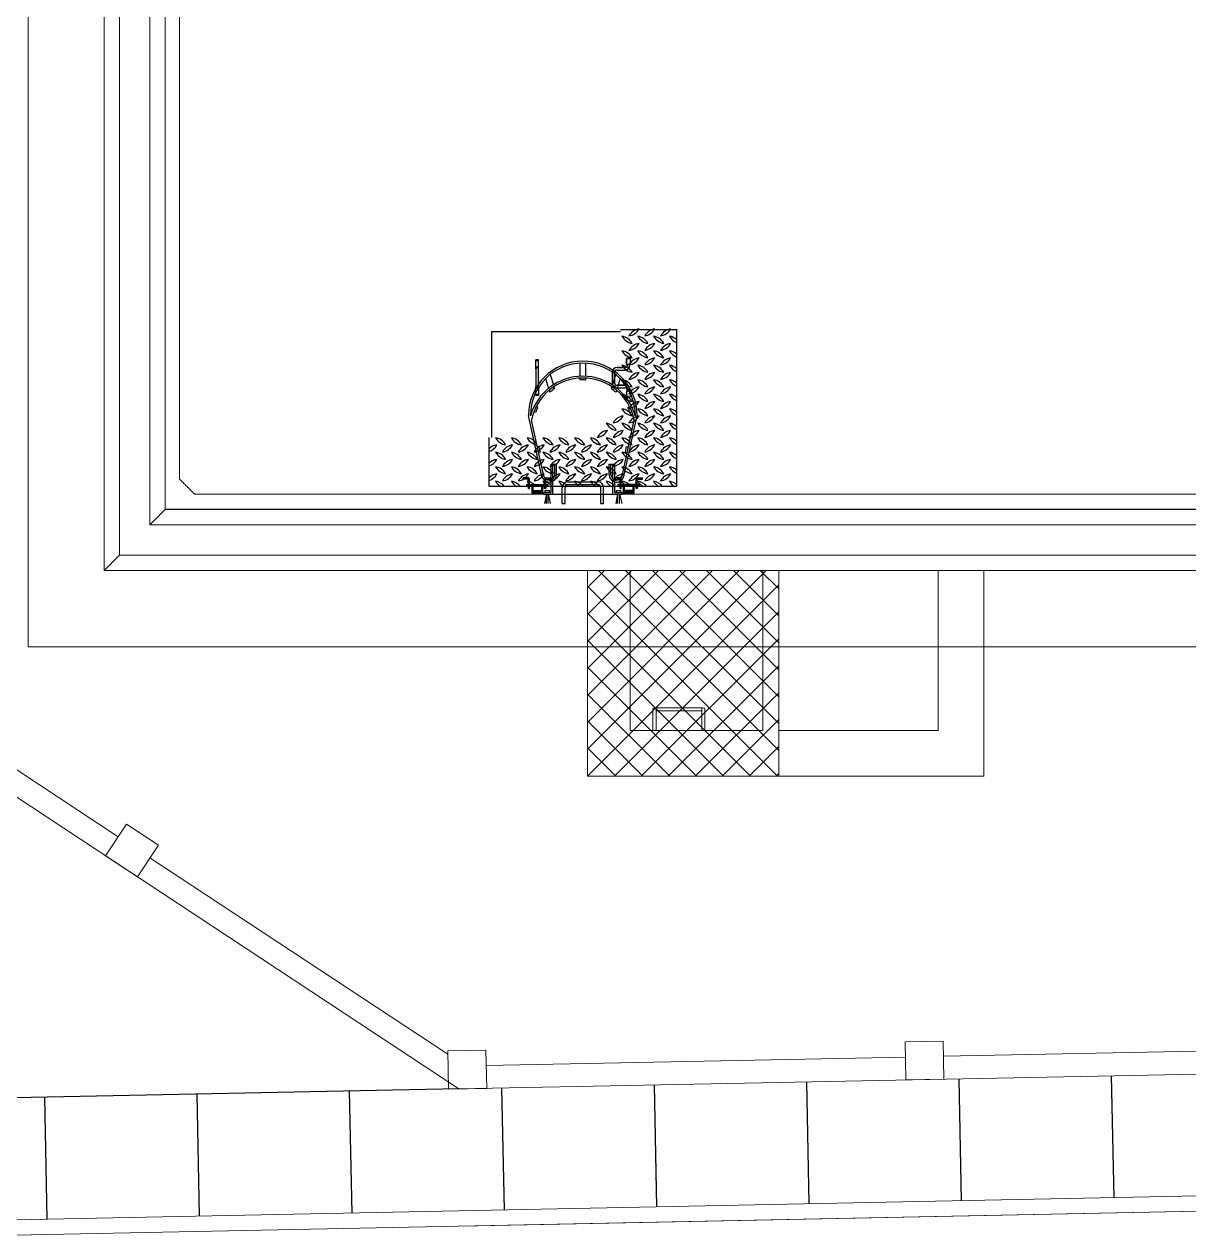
# Model space of a CAD drawing. Header units: inches. Extents: x 25480 to 951550, y -607927 to 1377809.
# Drawn here: x 446771 to 454411, y 340744 to 348680 of the extents above; entities that cross this region are included whole.
import ezdxf

# ---------------------------------------------------------------- set-up
doc = ezdxf.new("R2010")
doc.units = ezdxf.units.IN
doc.header["$MEASUREMENT"] = 0
doc.linetypes.add('HIDDEN', pattern=[0.375, 0.25, -0.125])
doc.layers.add('M-X-BKGD', color=8, linetype='Continuous')

msp = doc.modelspace()

# ---------------------------------------------------------------- hatches: boundary and pattern name
at = {"layer": 'M-X-BKGD'}
h = msp.add_hatch(dxfattribs=at)
h.set_pattern_fill('ANSI37', color=8, scale=1000, style=0)
h.set_pattern_definition([(45, (416617.31, 330757.27), (-88.38835, 88.38835), []), (135, (416617.31, 330757.27), (-88.38835, -88.38835), [])])
h.paths.add_polyline_path([(451720.6, 344595.7), (450465.6, 344595.7), (450465.6, 343745.7), (451720.6, 343745.7)])
h.paths.add_polyline_path([(451720.6, 345095.7), (450465.6, 345095.7), (450465.6, 344595.7), (451720.6, 344595.7)])

# ---------------------------------------------------------------- linework, layer by layer
at = {"layer": 'M-X-BKGD', "color": 8, "linetype": 'HIDDEN', "lineweight": 0, "ltscale": 10}
for p, q in [((446795.6, 344595.7), (446795.8, 374941.2)), ((446795.6, 344595.7), (446795.8, 374941.2)), ((452765.6, 345095.7), (452765.6, 344045.7)), ((452765.6, 345095.7), (452765.6, 344045.7)), ((475439.6, 344595.7), (446795.6, 344595.7)), ((475439.6, 344595.7), (446795.6, 344595.7)), ((451720.6, 344045.7), (452765.6, 344045.7)), ((451720.6, 344045.7), (452765.6, 344045.7))]:
    msp.add_line(p, q, dxfattribs=at)
at = {"layer": 'M-X-BKGD', "color": 8, "linetype": 'Continuous', "lineweight": 0, "ltscale": 10}
for p, q in [((447295.6, 345095.7), (447295.8, 374495.8)), ((447295.6, 345095.7), (447295.8, 374495.8)), ((447695.6, 345495.7), (447695.8, 374139.4)), ((447695.6, 345495.7), (447695.8, 374139.4)), ((474539.6, 345495.7), (447695.6, 345495.7)), ((474939.6, 345095.7), (447295.6, 345095.7)), ((474939.6, 345095.7), (447295.6, 345095.7)), ((450465.6, 345095.7), (450465.6, 343745.7)), ((450465.6, 345095.7), (450465.6, 343745.7)), ((453065.6, 345095.7), (453065.6, 343745.7)), ((445445.6, 344629.7), (447387, 343348.9)), ((445445.6, 344629.7), (447387, 343348.9)), ((445385.1, 344489.9), (449622, 341694.8)), ((445385.1, 344489.9), (449622, 341694.8)), ((450465.6, 343745.7), (453065.6, 343745.7)), ((447595.7, 343211.2), (449550.5, 341921.6)), ((447595.7, 343211.2), (449550.5, 341921.6)), ((449622, 341694.8), (476799.6, 342241.6)), ((449622, 341694.8), (476799.6, 342241.6)), ((452801.5, 341908.8), (455550.9, 341964.1)), ((449802.1, 341848.4), (452551.5, 341903.7)), ((444001.5, 340781.5), (461243.8, 341128.4)), ((444003.5, 340681.5), (461245.9, 341028.5)), ((449640.1, 340794.9), (461245.9, 341028.5))]:
    msp.add_line(p, q, dxfattribs=at)
at = {"layer": 'M-X-BKGD', "color": 8}
for p, q in [((450682.9, 346660.7), (449835.6, 346660.7)), ((449835.6, 346660.7), (449835.6, 345968.8)), ((450682.9, 346675.7), (451050.6, 346675.7)), ((450682.9, 346675.7), (451050.6, 346675.7)), ((451050.6, 346675.7), (451050.6, 345645.7)), ((451050.6, 346675.7), (451050.6, 345645.7)), ((450145.6, 346471.7), (450125.6, 346471.7)), ((450125.6, 346471.7), (450125.6, 346431.7)), ((450127.6, 346471.7), (450127.6, 346476.7)), ((450127.6, 346476.7), (450143.6, 346476.7)), ((450143.6, 346476.7), (450127.6, 346476.7)), ((450127.6, 346476.7), (450127.6, 346471.7)), ((450143.6, 346471.7), (450143.6, 346476.7)), ((450143.6, 346471.7), (450143.6, 346476.7)), ((450145.6, 346431.7), (450145.6, 346471.7)), ((450722.6, 346486.7), (450748.6, 346486.7)), ((450722.6, 346446.7), (450722.6, 346486.7)), ((450722.6, 346486.7), (450722.6, 346446.7)), ((450748.6, 346486.7), (450722.6, 346486.7)), ((450727.6, 346491.7), (450743.6, 346491.7)), ((450727.6, 346486.7), (450727.6, 346491.7)), ((450727.6, 346486.7), (450727.6, 346491.7)), ((450727.6, 346491.7), (450743.6, 346491.7)), ((450743.6, 346486.7), (450727.6, 346486.7)), ((450743.6, 346486.7), (450743.6, 346491.7)), ((450743.6, 346491.7), (450743.6, 346486.7)), ((450748.6, 346446.7), (450748.6, 346486.7)), ((450748.6, 346446.7), (450748.6, 346486.7)), ((450125.6, 346431.7), (450145.6, 346431.7)), ((450127.6, 346418.7), (450127.6, 346431.7)), ((450127.6, 346431.7), (450127.6, 346418.7)), ((450127.6, 346418.7), (450127.6, 346302.7)), ((450143.6, 346418.7), (450143.6, 346431.7)), ((450143.6, 346418.7), (450143.6, 346431.7)), ((450143.6, 346302.7), (450143.6, 346418.7)), ((450221.8, 346382), (450242.2, 346313.3)), ((450417.2, 346369.9), (450417.2, 346455.9)), ((450454.1, 346369.9), (450454.1, 346455.9)), ((450627.6, 346394.7), (450627.6, 346326.7)), ((450627.6, 346394.7), (450627.6, 346326.7)), ((450649.4, 346382), (450629, 346313.3)), ((450643.6, 346394.7), (450643.6, 346326.7)), ((450643.6, 346326.7), (450643.6, 346394.7)), ((450659.6, 346426.7), (450711.6, 346426.7)), ((450711.6, 346426.7), (450659.6, 346426.7)), ((450659.6, 346410.7), (450711.6, 346410.7)), ((450659.6, 346410.7), (450711.6, 346410.7)), ((450722.6, 346446.7), (450748.6, 346446.7)), ((450722.6, 346446.7), (450748.6, 346446.7)), ((450727.6, 346442.7), (450727.6, 346446.7)), ((450743.4, 346446.7), (450727.6, 346446.7)), ((450727.6, 346446.7), (450727.6, 346442.7)), ((450743.6, 346442.7), (450743.6, 346446.7)), ((450127.6, 346289.7), (450127.6, 346302.7)), ((450143.6, 346302.7), (450143.6, 346289.7)), ((450191.4, 346354.8), (450210.5, 346290.3)), ((450417.2, 346345.2), (450417.2, 346357.6)), ((450454.1, 346345.2), (450454.1, 346357.6)), ((450659.6, 346310.7), (450711.6, 346310.7)), ((450711.6, 346310.7), (450659.6, 346310.7)), ((450679.8, 346354.8), (450660.7, 346290.3)), ((450125.6, 346289.7), (450145.6, 346289.7)), ((450125.6, 346249.7), (450125.6, 346289.7)), ((450145.6, 346249.7), (450125.6, 346249.7)), ((450127.6, 346244.7), (450127.6, 346249.7)), ((450143.6, 346244.7), (450127.6, 346244.7)), ((450143.6, 346249.7), (450143.6, 346244.7)), ((450145.6, 346289.7), (450145.6, 346249.7)), ((450214.3, 346277.5), (450218.1, 346264.6)), ((450245.8, 346301), (450249.5, 346288.7)), ((450625.4, 346301), (450621.7, 346288.7)), ((450656.9, 346277.5), (450653.1, 346264.6)), ((450659.6, 346294.7), (450711.6, 346294.7)), ((450659.6, 346294.7), (450711.6, 346294.7)), ((450722.6, 346274.7), (450748.6, 346274.7)), ((450722.6, 346274.7), (450722.6, 346234.7)), ((450722.6, 346274.7), (450722.6, 346234.7)), ((450748.6, 346274.7), (450722.6, 346274.7)), ((450722.6, 346234.7), (450748.6, 346234.7)), ((450722.6, 346234.7), (450748.6, 346234.7)), ((450727.6, 346278.7), (450727.6, 346274.7)), ((450727.6, 346278.7), (450727.6, 346274.7)), ((450727.6, 346274.7), (450743.4, 346274.7)), ((450727.6, 346234.7), (450727.6, 346229.7)), ((450727.6, 346229.7), (450727.6, 346234.7)), ((450727.6, 346234.7), (450743.6, 346234.7)), ((450727.6, 346229.7), (450743.6, 346229.7)), ((450743.6, 346229.7), (450727.6, 346229.7)), ((450743.6, 346278.7), (450743.6, 346274.7)), ((450743.6, 346234.7), (450743.6, 346229.7)), ((450743.6, 346234.7), (450743.6, 346229.7)), ((450748.6, 346274.7), (450748.6, 346234.7)), ((450748.6, 346234.7), (450748.6, 346274.7)), ((450140.4, 346165.6), (450128.7, 346170.9)), ((450730.8, 346165.6), (450742.5, 346170.9)), ((450166.6, 345712.6), (450079, 346112.1)), ((450092.1, 346109.6), (450091.3, 346113.4)), ((450178.6, 345715.2), (450098.2, 346082.1)), ((450125.4, 346132), (450113.7, 346137.2)), ((450692.6, 345715.3), (450773, 346082.1)), ((450704.6, 345712.7), (450792.2, 346112.1)), ((450745.9, 346132), (450757.6, 346137.2)), ((450779.1, 346109.6), (450779.9, 346113.4)), ((449820.6, 345645.7), (449820.6, 345968.8)), ((450148.8, 345908.8), (450136.8, 345906.2)), ((450156.7, 345872.8), (450148.8, 345908.8)), ((450714.5, 345872.8), (450722.4, 345908.8)), ((450722.4, 345908.8), (450734.5, 345906.2)), ((450156.7, 345872.8), (450144.7, 345870.1)), ((450714.5, 345872.8), (450726.6, 345870.1)), ((450226.6, 345792.4), (450263.5, 345792.4)), ((450226.6, 345690), (450226.6, 345792.4)), ((450238.9, 345697.3), (450238.9, 345792.4)), ((450251.2, 345724.8), (450251.2, 345792.4)), ((450263.5, 345724.8), (450263.5, 345792.4)), ((450607.8, 345792.4), (450644.6, 345792.4)), ((450607.8, 345724.8), (450607.8, 345792.4)), ((450620.1, 345724.8), (450620.1, 345792.4)), ((450632.3, 345697.3), (450632.3, 345792.4)), ((450644.6, 345690), (450644.6, 345792.4)), ((450076.1, 345702.7), (450044.6, 345702.7)), ((450044.6, 345695.7), (450044.6, 345702.7)), ((450076.1, 345695.7), (450044.6, 345695.7)), ((450079.6, 345634.6), (450079.6, 345692.2)), ((450086.6, 345634.6), (450086.6, 345692.2)), ((450184.6, 345634.6), (450184.6, 345692.2)), ((450191.6, 345634.6), (450191.6, 345692.2)), ((450195.1, 345702.7), (450226.6, 345702.7)), ((450195.1, 345695.7), (450226.6, 345695.7)), ((450226.6, 345695.7), (450226.6, 345702.7)), ((450226.6, 345608), (450226.6, 345677.2)), ((450238.9, 345739.5), (450251.2, 345739.5)), ((450238.9, 345595.7), (450238.9, 345682.2)), ((450337.2, 345677.2), (450534, 345677.2)), ((450620.1, 345739.5), (450632.3, 345739.5)), ((450632.3, 345595.7), (450632.3, 345682.2)), ((450676.1, 345702.7), (450644.6, 345702.7)), ((450644.6, 345695.7), (450644.6, 345702.7)), ((450676.1, 345695.7), (450644.6, 345695.7)), ((450644.6, 345608), (450644.6, 345677.2)), ((450679.6, 345634.6), (450679.6, 345692.2)), ((450686.6, 345634.6), (450686.6, 345692.2)), ((450784.6, 345634.6), (450784.6, 345692.2)), ((450791.6, 345634.6), (450791.6, 345692.2)), ((450795.1, 345702.7), (450826.6, 345702.7)), ((450795.1, 345695.7), (450826.6, 345695.7)), ((450826.6, 345695.7), (450826.6, 345702.7)), ((451050.6, 345645.7), (449820.6, 345645.7)), ((451050.6, 345645.7), (449820.6, 345645.7)), ((450065.6, 345660.7), (450205.6, 345660.7)), ((450065.6, 345660.7), (450065.6, 345653.7)), ((450065.6, 345653.7), (450205.6, 345653.7)), ((450076.1, 345645.7), (450076.1, 345645.7)), ((450079.9, 345651), (450078, 345651)), ((450078, 345644), (450088.2, 345644)), ((450088.2, 345644), (450078, 345644)), ((450079.9, 345644), (450078, 345644)), ((450079.9, 345644), (450078, 345644)), ((450079.9, 345644), (450078, 345644)), ((450079.6, 345634.6), (450079.6, 345645.7)), ((450079.6, 345645.7), (450079.6, 345634.6)), ((450079.6, 345634.6), (450079.6, 345645.7)), ((450079.6, 345634.6), (450081.5, 345632.7)), ((450086.3, 345651), (450079.9, 345651)), ((450079.9, 345649.3), (450079.9, 345645.7)), ((450079.9, 345645.7), (450079.9, 345645.7)), ((450079.9, 345645.7), (450079.9, 345645.7)), ((450081.5, 345632.7), (450084.7, 345632.7)), ((450086.3, 345644), (450083.1, 345644)), ((450086.3, 345644), (450083.1, 345644)), ((450086.3, 345644), (450083.1, 345644)), ((450084.7, 345632.7), (450086.6, 345634.6)), ((450088.2, 345651), (450086.3, 345651)), ((450086.3, 345649.3), (450086.3, 345645.7)), ((450086.3, 345645.7), (450086.3, 345645.7)), ((450086.3, 345645.7), (450086.3, 345645.7)), ((450088.2, 345644), (450086.3, 345644)), ((450088.2, 345644), (450086.3, 345644)), ((450088.2, 345644), (450086.3, 345644)), ((450086.6, 345634.6), (450086.6, 345645.7)), ((450086.6, 345634.6), (450086.6, 345645.7)), ((450086.6, 345634.6), (450086.6, 345645.7)), ((450090.1, 345645.7), (450090.1, 345645.7)), ((450100.6, 345653.7), (450100.6, 345604)), ((450100.6, 345619.4), (450170.6, 345619.4)), ((450100.6, 345615.9), (450170.6, 345615.9)), ((450100.6, 345607.5), (450170.6, 345607.5)), ((450100.6, 345604), (450170.6, 345604)), ((450107.6, 345653.7), (450107.6, 345604)), ((450163.6, 345653.7), (450163.6, 345604)), ((450170.6, 345653.7), (450170.6, 345604)), ((450177.4, 345595.7), (450177.4, 345608)), ((450177.4, 345608), (450226.6, 345608)), ((450177.4, 345595.7), (450693.8, 345595.7)), ((450181.1, 345645.7), (450181.1, 345645.7)), ((450183, 345651), (450184.9, 345651)), ((450193.2, 345644), (450183, 345644)), ((450183, 345644), (450193.2, 345644)), ((450183, 345644), (450184.9, 345644)), ((450183, 345644), (450184.9, 345644)), ((450183, 345644), (450184.9, 345644)), ((450184.6, 345634.6), (450184.6, 345645.7)), ((450184.6, 345634.6), (450184.6, 345645.7)), ((450184.6, 345634.6), (450184.6, 345645.7)), ((450186.5, 345632.7), (450184.6, 345634.6)), ((450184.9, 345651), (450191.3, 345651)), ((450184.9, 345649.3), (450184.9, 345645.7)), ((450184.9, 345645.7), (450184.9, 345645.7)), ((450184.9, 345645.7), (450184.9, 345645.7)), ((450184.9, 345644), (450188.1, 345644)), ((450184.9, 345644), (450188.1, 345644)), ((450184.9, 345644), (450188.1, 345644)), ((450196.1, 345595.7), (450184.9, 345534.7)), ((450189.7, 345632.7), (450186.5, 345632.7)), ((450188.9, 345608), (450188.9, 345620.3)), ((450188.9, 345620.3), (450216.1, 345620.3)), ((450191.6, 345634.6), (450189.7, 345632.7)), ((450191.3, 345651), (450193.2, 345651)), ((450191.3, 345649.3), (450191.3, 345645.7)), ((450191.3, 345645.7), (450191.3, 345645.7)), ((450191.3, 345645.7), (450191.3, 345645.7)), ((450191.3, 345644), (450193.2, 345644)), ((450191.3, 345644), (450193.2, 345644)), ((450191.3, 345644), (450193.2, 345644)), ((450191.6, 345634.6), (450191.6, 345645.7)), ((450191.6, 345645.7), (450191.6, 345634.6)), ((450191.6, 345634.6), (450191.6, 345645.7)), ((450195.1, 345645.7), (450195.1, 345645.7)), ((450196.1, 345534.7), (450196.1, 345595.7)), ((450205.6, 345660.7), (450205.6, 345653.7)), ((450205.6, 345660.7), (450205.6, 345653.7)), ((450209, 345534.7), (450209, 345595.7)), ((450209, 345595.7), (450221.1, 345534.7)), ((450216.1, 345608), (450216.1, 345620.3)), ((450300.3, 345595.3), (450300.3, 345640.3)), ((450300.3, 345534.2), (450300.3, 345592.5)), ((450318.8, 345595.4), (450318.8, 345640.3)), ((450318.8, 345534.2), (450318.8, 345593.2)), ((450337.2, 345658.7), (450534, 345658.7)), ((450552.4, 345595.4), (450552.4, 345640.3)), ((450552.4, 345534.2), (450552.4, 345591.7)), ((450570.9, 345595.3), (450570.9, 345640.3)), ((450570.9, 345534.2), (450570.9, 345589.2)), ((450644.6, 345608), (450693.8, 345608)), ((450663.5, 345595.7), (450650.8, 345534.7)), ((450656.4, 345608), (450656.4, 345620.3)), ((450656.4, 345620.3), (450683.6, 345620.3)), ((450663.5, 345534.7), (450663.5, 345595.7)), ((450805.6, 345660.7), (450665.6, 345660.7)), ((450665.6, 345660.7), (450665.6, 345653.7)), ((450665.6, 345660.7), (450665.6, 345653.7)), ((450805.6, 345653.7), (450665.6, 345653.7)), ((450676.1, 345645.7), (450676.1, 345645.7)), ((450676.5, 345534.7), (450676.5, 345595.7)), ((450676.5, 345595.7), (450691.3, 345534.7)), ((450679.9, 345651), (450678, 345651)), ((450678, 345644), (450688.2, 345644)), ((450688.2, 345644), (450678, 345644)), ((450679.9, 345644), (450678, 345644)), ((450679.9, 345644), (450678, 345644)), ((450679.9, 345644), (450678, 345644)), ((450679.6, 345634.6), (450679.6, 345645.7)), ((450679.6, 345645.7), (450679.6, 345634.6)), ((450679.6, 345634.6), (450679.6, 345645.7)), ((450679.6, 345634.6), (450681.5, 345632.7)), ((450686.3, 345651), (450679.9, 345651)), ((450679.9, 345649.3), (450679.9, 345645.7)), ((450679.9, 345645.7), (450679.9, 345645.7)), ((450679.9, 345645.7), (450679.9, 345645.7)), ((450681.5, 345632.7), (450684.7, 345632.7)), ((450686.3, 345644), (450683.1, 345644)), ((450686.3, 345644), (450683.1, 345644)), ((450686.3, 345644), (450683.1, 345644)), ((450683.6, 345608), (450683.6, 345620.3)), ((450684.7, 345632.7), (450686.6, 345634.6)), ((450688.2, 345651), (450686.3, 345651)), ((450686.3, 345649.3), (450686.3, 345645.7)), ((450686.3, 345645.7), (450686.3, 345645.7)), ((450686.3, 345645.7), (450686.3, 345645.7)), ((450688.2, 345644), (450686.3, 345644)), ((450688.2, 345644), (450686.3, 345644)), ((450688.2, 345644), (450686.3, 345644)), ((450686.6, 345634.6), (450686.6, 345645.7)), ((450686.6, 345634.6), (450686.6, 345645.7)), ((450686.6, 345634.6), (450686.6, 345645.7)), ((450690.1, 345645.7), (450690.1, 345645.7)), ((450693.8, 345595.7), (450693.8, 345608)), ((450700.6, 345653.7), (450700.6, 345604)), ((450770.6, 345619.4), (450700.6, 345619.4)), ((450770.6, 345615.9), (450700.6, 345615.9)), ((450770.6, 345607.5), (450700.6, 345607.5)), ((450770.6, 345604), (450700.6, 345604)), ((450707.6, 345653.7), (450707.6, 345604)), ((450763.6, 345653.7), (450763.6, 345604)), ((450770.6, 345653.7), (450770.6, 345604)), ((450781.1, 345645.7), (450781.1, 345645.7)), ((450783, 345651), (450784.9, 345651)), ((450793.2, 345644), (450783, 345644)), ((450783, 345644), (450793.2, 345644)), ((450783, 345644), (450784.9, 345644)), ((450783, 345644), (450784.9, 345644)), ((450783, 345644), (450784.9, 345644)), ((450784.6, 345634.6), (450784.6, 345645.7)), ((450784.6, 345634.6), (450784.6, 345645.7)), ((450784.6, 345634.6), (450784.6, 345645.7)), ((450786.5, 345632.7), (450784.6, 345634.6)), ((450784.9, 345651), (450791.3, 345651)), ((450784.9, 345649.3), (450784.9, 345645.7)), ((450784.9, 345645.7), (450784.9, 345645.7)), ((450784.9, 345645.7), (450784.9, 345645.7)), ((450784.9, 345644), (450788.1, 345644)), ((450784.9, 345644), (450788.1, 345644)), ((450784.9, 345644), (450788.1, 345644)), ((450789.7, 345632.7), (450786.5, 345632.7)), ((450791.6, 345634.6), (450789.7, 345632.7)), ((450791.3, 345651), (450793.2, 345651)), ((450791.3, 345649.3), (450791.3, 345645.7)), ((450791.3, 345645.7), (450791.3, 345645.7)), ((450791.3, 345645.7), (450791.3, 345645.7)), ((450791.3, 345644), (450793.2, 345644)), ((450791.3, 345644), (450793.2, 345644)), ((450791.3, 345644), (450793.2, 345644)), ((450791.6, 345634.6), (450791.6, 345645.7)), ((450791.6, 345645.7), (450791.6, 345634.6)), ((450791.6, 345634.6), (450791.6, 345645.7)), ((450795.1, 345645.7), (450795.1, 345645.7)), ((450805.6, 345660.7), (450805.6, 345653.7)), ((450300.3, 345534.2), (450318.8, 345534.2)), ((450552.4, 345534.2), (450570.9, 345534.2)), ((447695.6, 345495.7), (447595.6, 345395.7)), ((447395.6, 345195.7), (447295.6, 345095.7))]:
    msp.add_line(p, q, dxfattribs=at)
at = {"layer": 'M-X-BKGD', "color": 8, "linetype": 'Continuous', "ltscale": 300}
msp.add_line((474539.6, 345495.7), (447695.6, 345495.7), dxfattribs=at)
at = {"layer": 'M-X-BKGD', "color": 8, "lineweight": 0}
for p, q in [((450745.6, 345095.7), (450745.6, 344045.7)), ((450745.6, 345095.7), (450745.6, 344045.7)), ((451615.6, 345095.7), (451615.6, 344045.7)), ((451615.6, 345095.7), (451615.6, 344045.7)), ((451720.6, 343745.7), (451720.6, 345095.7)), ((451720.6, 343745.7), (451720.6, 345095.7)), ((453065.6, 345095.7), (453065.6, 343745.7)), ((450895.6, 344045.7), (450895.6, 344185.7)), ((450895.6, 344045.7), (450895.6, 344185.7)), ((451225.6, 344195.7), (450905.6, 344195.7)), ((451225.6, 344195.7), (450905.6, 344195.7)), ((450915.6, 344045.7), (450915.6, 344185.7)), ((450915.6, 344045.7), (450915.6, 344185.7)), ((451215.6, 344175.7), (450915.6, 344175.7)), ((451215.6, 344175.7), (450915.6, 344175.7)), ((451215.6, 344045.7), (451215.6, 344185.7)), ((451215.6, 344045.7), (451215.6, 344185.7)), ((451235.6, 344045.7), (451235.6, 344185.7)), ((451235.6, 344045.7), (451235.6, 344185.7)), ((450745.6, 344045.7), (451615.6, 344045.7)), ((450745.6, 344045.7), (451615.6, 344045.7)), ((450465.6, 343745.7), (453065.6, 343745.7))]:
    msp.add_line(p, q, dxfattribs=at)
at = {"layer": 'M-X-BKGD', "color": 8, "ltscale": 10}
for p, q in [((453920.1, 340981.1), (453904.1, 341780.9)), ((449921, 340900.6), (449904.9, 341700.4)), ((450920.8, 340920.7), (450904.7, 341720.6)), ((451920.6, 340940.8), (451904.5, 341740.7)), ((452920.4, 340961), (452904.3, 341760.8)), ((449622, 341694.8), (444015.2, 341581.9)), ((446921.6, 340840.3), (446905.5, 341640.1)), ((447921.4, 340860.4), (447905.3, 341660.2)), ((448921.2, 340880.5), (448905.1, 341680.3))]:
    msp.add_line(p, q, dxfattribs=at)
at = {"layer": 'M-X-BKGD', "color": 8, "linetype": 'Continuous', "lineweight": 0, "ltscale": 10}
for points in [[(447395.8, 374406.7), (447395.6, 345195.7), (474839.6, 345195.7), (474839.6, 355195.7), (485895.7, 355195.7), (485895.7, 378867.6)], [(447395.8, 374406.7), (447395.6, 345195.7), (474839.6, 345195.7), (474839.6, 355195.7), (485895.7, 355195.7), (485895.7, 378867.6)], [(485695.7, 378643), (485695.7, 355395.7), (474639.6, 355395.7), (474639.6, 345395.7), (447595.6, 345395.7), (447595.8, 374228.5)], [(485695.7, 378643), (485695.7, 355395.7), (474639.6, 355395.7), (474639.6, 345395.7), (447595.6, 345395.7), (447595.8, 374228.5)], [(450465.6, 345095.7), (451720.6, 345095.7), (451720.6, 343745.7), (450465.6, 343745.7)], [(447304.4, 343223.7), (447513.1, 343086), (447650.8, 343294.7), (447442.1, 343432.4)], [(449555.1, 341693.4), (449805.1, 341698.4), (449800.1, 341948.4), (449550.1, 341943.4)], [(452554.5, 341753.8), (452804.5, 341758.8), (452799.4, 342008.7), (452549.5, 342003.7)]]:
    msp.add_lwpolyline(points, close=True, dxfattribs=at)
at = {"layer": 'M-X-BKGD', "color": 8, "linetype": 'HIDDEN', "lineweight": 0, "ltscale": 10}
msp.add_lwpolyline([(480065.1, 370999.7), (485389.6, 370999.7), (485489.6, 371099.7), (485489.6, 378318.4), (485390.3, 378406.9), (447888.9, 374061.8), (447789.6, 373950.3), (447789.6, 345695.7), (447889.6, 345595.7), (463404.6, 345595.7), (463504.6, 345695.7), (463504.6, 365720.7)], dxfattribs=at)
at = {"layer": 'M-X-BKGD', "color": 8}
for centre, radius, start, end in [((450771.3, 346674.6), 89.6, 207.99572, 261.87524), ((450679.5, 346543.8), 89.6, 27.99572, 81.87524), ((450724.9, 346722.8), 89.6, 278.12476, 332.00428), ((450816.7, 346592), 89.6, 98.12476, 152.00428), ((450874.9, 346674.6), 89.6, 207.99572, 261.87524), ((450783.2, 346543.8), 89.6, 27.99572, 81.87524), ((450828.6, 346722.8), 89.6, 278.12476, 332.00428), ((450920.4, 346592), 89.6, 98.12476, 152.00428), ((450978.6, 346674.6), 89.6, 207.99572, 261.87524), ((450886.8, 346543.8), 89.6, 27.99572, 81.87524), ((450932.3, 346722.8), 89.6, 278.12476, 332.00428), ((451024.1, 346592), 89.6, 98.12476, 152.00428), ((450990.5, 346543.8), 89.6, 47.89635, 81.87524), ((451082.3, 346674.6), 89.6, 207.99572, 249.27776), ((451127.7, 346592), 89.6, 149.39217, 152.00428), ((451035.9, 346722.8), 89.6, 278.12476, 279.4182), ((450724.9, 346627.6), 89.6, 278.12476, 332.00428), ((450816.7, 346496.9), 89.6, 98.12476, 152.00428), ((450724.9, 346627.6), 89.6, 278.12476, 332.00428), ((450816.7, 346496.9), 89.6, 98.12476, 152.00428), ((450828.6, 346627.6), 89.6, 278.12476, 332.00428), ((450920.4, 346496.9), 89.6, 98.12476, 152.00428), ((450828.6, 346627.6), 89.6, 278.12476, 332.00428), ((450920.4, 346496.9), 89.6, 98.12476, 152.00428), ((450932.3, 346627.6), 89.6, 278.12476, 332.00428), ((451024.1, 346496.9), 89.6, 98.12476, 152.00428), ((450932.3, 346627.6), 89.6, 278.12476, 332.00428), ((451024.1, 346496.9), 89.6, 98.12476, 152.00428), ((451127.7, 346496.9), 89.6, 149.39217, 152.00428), ((450435.6, 346112.1), 356.6, 0, 180), ((450771.3, 346579.5), 89.6, 207.99572, 261.87524), ((450679.5, 346448.7), 89.6, 27.99572, 81.87524), ((450724.9, 346532.5), 89.6, 278.12476, 332.00428), ((450816.7, 346401.7), 89.6, 98.12476, 152.00428), ((450724.9, 346532.5), 89.6, 278.12476, 332.00428), ((450816.7, 346401.7), 89.6, 98.12476, 152.00428), ((450874.9, 346579.5), 89.6, 207.99572, 261.87524), ((450783.2, 346448.7), 89.6, 27.99572, 81.87524), ((450828.6, 346532.5), 89.6, 278.12476, 332.00428), ((450920.4, 346401.7), 89.6, 98.12476, 152.00428), ((450828.6, 346532.5), 89.6, 278.12476, 332.00428), ((450920.4, 346401.7), 89.6, 98.12476, 152.00428), ((450978.6, 346579.5), 89.6, 207.99572, 261.87524), ((450886.8, 346448.7), 89.6, 27.99572, 81.87524), ((450932.3, 346532.5), 89.6, 278.12476, 332.00428), ((451024.1, 346401.7), 89.6, 98.12476, 152.00428), ((450932.3, 346532.5), 89.6, 278.12476, 332.00428), ((451024.1, 346401.7), 89.6, 98.12476, 152.00428), ((450990.5, 346448.7), 89.6, 47.89635, 81.87524), ((451082.3, 346579.5), 89.6, 207.99572, 249.27776), ((451035.9, 346627.6), 89.6, 278.12476, 279.4182), ((450435.6, 346112.1), 344.3, 0.21979, 179.7802), ((450135.6, 346418.7), 8, 0, 180), ((450135.6, 346418.7), 8, 0, 180), ((450659.6, 346394.7), 32, 90, 180), ((450659.6, 346394.7), 32, 90, 180), ((450659.6, 346394.7), 16, 90, 180), ((450659.6, 346394.7), 16, 90, 180), ((450771.3, 346484.4), 89.6, 207.99572, 261.87524), ((450679.5, 346353.6), 89.6, 27.99572, 81.87524), ((450711.6, 346442.7), 32, 270, 7.18076), ((450711.6, 346442.7), 16, 270, 0), ((450711.6, 346442.7), 32, 270, 0), ((450711.6, 346442.7), 16, 270, 0), ((450724.9, 346437.4), 89.6, 278.12476, 332.00428), ((450816.7, 346306.6), 89.6, 98.12476, 152.00428), ((450724.9, 346437.4), 89.6, 278.12476, 332.00428), ((450816.7, 346306.6), 89.6, 98.12476, 152.00428), ((450874.9, 346484.4), 89.6, 207.99572, 261.87524), ((450783.2, 346353.6), 89.6, 27.99572, 81.87524), ((450828.6, 346437.4), 89.6, 278.12476, 332.00428), ((450920.4, 346306.6), 89.6, 98.12476, 152.00428), ((450828.6, 346437.4), 89.6, 278.12476, 332.00428), ((450920.4, 346306.6), 89.6, 98.12476, 152.00428), ((450978.6, 346484.4), 89.6, 207.99572, 261.87524), ((450886.8, 346353.6), 89.6, 27.99572, 81.87524), ((450932.3, 346437.4), 89.6, 278.12476, 332.00428), ((451024.1, 346306.6), 89.6, 98.12476, 152.00428), ((450932.3, 346437.4), 89.6, 278.12476, 332.00428), ((451024.1, 346306.6), 89.6, 98.12476, 152.00428), ((450990.5, 346353.6), 89.6, 47.89635, 81.87524), ((451082.3, 346484.4), 89.6, 207.99572, 249.27776), ((451127.7, 346401.7), 89.6, 149.39217, 152.00428), ((451035.9, 346532.5), 89.6, 278.12476, 279.4182), ((450435.6, 346013.7), 356.6, 15.58984, 164.41016), ((450435.6, 346013.7), 344.3, 11.39315, 168.60685), ((450135.6, 346302.7), 8, 180, 0), ((450135.6, 346302.7), 8, 180, 0), ((450435.6, 346013.7), 332, 86.81526, 93.18474), ((450659.6, 346326.7), 32, 180, 270), ((450659.6, 346326.7), 32, 180, 270), ((450659.6, 346326.7), 16, 180, 270), ((450659.6, 346326.7), 16, 180, 270), ((450771.3, 346389.2), 89.6, 207.99572, 261.87524), ((450679.5, 346258.4), 89.6, 27.99572, 81.87524), ((450711.6, 346278.7), 32, 0, 90), ((450711.6, 346278.7), 32, 352.81924, 90), ((450874.9, 346389.2), 89.6, 207.99572, 261.87524), ((450783.2, 346258.4), 89.6, 27.99572, 81.87524), ((450978.6, 346389.2), 89.6, 207.99572, 261.87524), ((450886.8, 346258.4), 89.6, 27.99572, 81.87524), ((450990.5, 346258.4), 89.6, 47.89635, 81.87524), ((451082.3, 346389.2), 89.6, 207.99572, 249.27776), ((451127.7, 346306.6), 89.6, 149.39217, 152.00428), ((451035.9, 346437.4), 89.6, 278.12476, 279.4182), ((450435.6, 346013.7), 332, 124.09825, 130.92155), ((450435.6, 346013.7), 332, 49.07845, 55.90175), ((450771.3, 346294.1), 89.6, 207.99572, 261.87524), ((450679.5, 346163.3), 89.6, 27.99572, 81.87524), ((450711.6, 346278.7), 16, 0, 90), ((450711.6, 346278.7), 16, 0, 90), ((450724.9, 346342.3), 89.6, 278.12476, 332.00428), ((450816.7, 346211.5), 89.6, 98.12476, 152.00428), ((450724.9, 346342.3), 89.6, 278.12476, 332.00428), ((450816.7, 346211.5), 89.6, 98.12476, 152.00428), ((450874.9, 346294.1), 89.6, 207.99572, 261.87524), ((450783.2, 346163.3), 89.6, 27.99572, 81.87524), ((450828.6, 346342.3), 89.6, 278.12476, 332.00428), ((450920.4, 346211.5), 89.6, 98.12476, 152.00428), ((450828.6, 346342.3), 89.6, 278.12476, 332.00428), ((450920.4, 346211.5), 89.6, 98.12476, 152.00428), ((450978.6, 346294.1), 89.6, 207.99572, 261.87524), ((450886.8, 346163.3), 89.6, 27.99572, 81.87524), ((450932.3, 346342.3), 89.6, 278.12476, 332.00428), ((451024.1, 346211.5), 89.6, 98.12476, 152.00428), ((450932.3, 346342.3), 89.6, 278.12476, 332.00428), ((451024.1, 346211.5), 89.6, 98.12476, 152.00428), ((450990.5, 346163.3), 89.6, 47.89635, 81.87524), ((451082.3, 346294.1), 89.6, 207.99572, 249.27776), ((451127.7, 346211.5), 89.6, 149.39217, 152.00428), ((451035.9, 346342.3), 89.6, 278.12476, 279.4182), ((450435.6, 346013.7), 332, 152.77319, 159.14266), ((450771.3, 346199), 89.6, 207.99572, 261.87524), ((450679.5, 346068.2), 89.6, 27.99572, 81.87524), ((450771.3, 346199), 89.6, 207.99572, 261.87524), ((450679.5, 346068.2), 89.6, 27.99572, 81.87524), ((450435.6, 346013.7), 332, 20.85734, 27.22681), ((450724.9, 346247.1), 89.6, 278.12476, 332.00428), ((450816.7, 346116.3), 89.6, 98.12476, 152.00428), ((450874.9, 346199), 89.6, 207.99572, 261.87524), ((450783.2, 346068.2), 89.6, 27.99572, 81.87524), ((450874.9, 346199), 89.6, 207.99572, 261.87524), ((450783.2, 346068.2), 89.6, 27.99572, 81.87524), ((450828.6, 346247.1), 89.6, 278.12476, 332.00428), ((450920.4, 346116.3), 89.6, 98.12476, 152.00428), ((450978.6, 346199), 89.6, 207.99572, 261.87524), ((450886.8, 346068.2), 89.6, 27.99572, 81.87524), ((450978.6, 346199), 89.6, 207.99572, 261.87524), ((450886.8, 346068.2), 89.6, 27.99572, 81.87524), ((450932.3, 346247.1), 89.6, 278.12476, 332.00428), ((451024.1, 346116.3), 89.6, 98.12476, 152.00428), ((450990.5, 346068.2), 89.6, 47.89635, 81.87524), ((451082.3, 346199), 89.6, 207.99572, 249.27776), ((450990.5, 346068.2), 89.6, 47.89635, 81.87524), ((451082.3, 346199), 89.6, 207.99572, 249.27776), ((451127.7, 346116.3), 89.6, 149.39217, 152.00428), ((451127.7, 346116.3), 89.6, 149.39217, 152.00428), ((451035.9, 346247.1), 89.6, 278.12476, 279.4182), ((451035.9, 346247.1), 89.6, 278.12476, 279.4182), ((450621.2, 346152), 89.6, 278.12476, 332.00428), ((450713, 346021.2), 89.6, 98.12476, 152.00428), ((450621.2, 346152), 89.6, 278.12476, 332.00428), ((450713, 346021.2), 89.6, 98.12476, 152.00428), ((450724.9, 346152), 89.6, 278.12476, 332.00428), ((450816.7, 346021.2), 89.6, 98.12476, 152.00428), ((450724.9, 346152), 89.6, 278.12476, 332.00428), ((450816.7, 346021.2), 89.6, 98.12476, 152.00428), ((450828.6, 346152), 89.6, 278.12476, 332.00428), ((450920.4, 346021.2), 89.6, 98.12476, 152.00428), ((450828.6, 346152), 89.6, 278.12476, 332.00428), ((450920.4, 346021.2), 89.6, 98.12476, 152.00428), ((450932.3, 346152), 89.6, 278.12476, 332.00428), ((451024.1, 346021.2), 89.6, 98.12476, 152.00428), ((450932.3, 346152), 89.6, 278.12476, 332.00428), ((451024.1, 346021.2), 89.6, 98.12476, 152.00428), ((451127.7, 346021.2), 89.6, 149.39217, 152.00428), ((451035.9, 346152), 89.6, 278.12476, 279.4182), ((450517.5, 346056.9), 89.6, 278.12476, 332.00428), ((450609.3, 345926.1), 89.6, 98.12476, 152.00428), ((450517.5, 346056.9), 89.6, 278.12476, 332.00428), ((450609.3, 345926.1), 89.6, 98.12476, 152.00428), ((450667.6, 346103.8), 89.6, 207.99572, 261.87524), ((450575.8, 345973.1), 89.6, 27.99572, 81.87524), ((450621.2, 346056.9), 89.6, 278.12476, 332.00428), ((450713, 345926.1), 89.6, 98.12476, 152.00428), ((450621.2, 346056.9), 89.6, 278.12476, 332.00428), ((450713, 345926.1), 89.6, 98.12476, 152.00428), ((450771.3, 346103.8), 89.6, 207.99572, 261.87524), ((450679.5, 345973.1), 89.6, 27.99572, 81.87524), ((450724.9, 346056.9), 89.6, 278.12476, 332.00428), ((450816.7, 345926.1), 89.6, 98.12476, 152.00428), ((450724.9, 346056.9), 89.6, 278.12476, 332.00428), ((450816.7, 345926.1), 89.6, 98.12476, 152.00428), ((450874.9, 346103.8), 89.6, 207.99572, 261.87524), ((450783.2, 345973.1), 89.6, 27.99572, 81.87524), ((450828.6, 346056.9), 89.6, 278.12476, 332.00428), ((450920.4, 345926.1), 89.6, 98.12476, 152.00428), ((450828.6, 346056.9), 89.6, 278.12476, 332.00428), ((450920.4, 345926.1), 89.6, 98.12476, 152.00428), ((450978.6, 346103.8), 89.6, 207.99572, 261.87524), ((450886.8, 345973.1), 89.6, 27.99572, 81.87524), ((450932.3, 346056.9), 89.6, 278.12476, 332.00428), ((451024.1, 345926.1), 89.6, 98.12476, 152.00428), ((450932.3, 346056.9), 89.6, 278.12476, 332.00428), ((451024.1, 345926.1), 89.6, 98.12476, 152.00428), ((450990.5, 345973.1), 89.6, 47.89635, 81.87524), ((451082.3, 346103.8), 89.6, 207.99572, 249.27776), ((449883.5, 345831), 89.6, 98.12476, 134.59479), ((449791.7, 345961.7), 89.6, 288.79744, 332.00428), ((449883.5, 345831), 89.6, 98.12476, 134.59479), ((449791.7, 345961.7), 89.6, 288.79744, 332.00428), ((449941.8, 346008.7), 89.6, 207.99572, 261.87524), ((449850, 345877.9), 89.6, 27.99572, 81.87524), ((449895.4, 345961.7), 89.6, 278.12476, 332.00428), ((449987.2, 345831), 89.6, 98.12476, 152.00428), ((449895.4, 345961.7), 89.6, 278.12476, 332.00428), ((449987.2, 345831), 89.6, 98.12476, 152.00428), ((450045.5, 346008.7), 89.6, 207.99572, 261.87524), ((449953.7, 345877.9), 89.6, 27.99572, 81.87524), ((449999.1, 345961.7), 89.6, 278.12476, 332.00428), ((450090.9, 345831), 89.6, 98.12476, 152.00428), ((449999.1, 345961.7), 89.6, 278.12476, 332.00428), ((450090.9, 345831), 89.6, 98.12476, 152.00428), ((450149.2, 346008.7), 89.6, 207.99572, 261.87524), ((450057.4, 345877.9), 89.6, 27.99572, 81.87524), ((450102.8, 345961.7), 89.6, 278.12476, 332.00428), ((450194.6, 345831), 89.6, 98.12476, 152.00428), ((450102.8, 345961.7), 89.6, 278.12476, 332.00428), ((450194.6, 345831), 89.6, 98.12476, 152.00428), ((450252.8, 346008.7), 89.6, 207.99572, 261.87524), ((450161, 345877.9), 89.6, 27.99572, 81.87524), ((450206.5, 345961.7), 89.6, 278.12476, 332.00428), ((450298.3, 345831), 89.6, 98.12476, 152.00428), ((450206.5, 345961.7), 89.6, 278.12476, 332.00428), ((450298.3, 345831), 89.6, 98.12476, 152.00428), ((450356.5, 346008.7), 89.6, 207.99572, 261.87524), ((450264.7, 345877.9), 89.6, 27.99572, 81.87524), ((450310.2, 346056.9), 89.6, 278.12476, 280.72528), ((450401.9, 345926.1), 89.6, 151.52094, 152.00428), ((450310.2, 345961.7), 89.6, 278.12476, 332.00428), ((450401.9, 345831), 89.6, 98.12476, 152.00428), ((450310.2, 345961.7), 89.6, 278.12476, 332.00428), ((450401.9, 345831), 89.6, 98.12476, 152.00428), ((450460.2, 346008.7), 89.6, 207.99572, 261.87524), ((450368.4, 345877.9), 89.6, 27.99572, 81.87524), ((450413.8, 345961.7), 89.6, 278.12476, 332.00428), ((450505.6, 345831), 89.6, 98.12476, 152.00428), ((450413.8, 345961.7), 89.6, 278.12476, 332.00428), ((450505.6, 345831), 89.6, 98.12476, 152.00428), ((450563.9, 346008.7), 89.6, 207.99572, 261.87524), ((450472.1, 345877.9), 89.6, 27.99572, 81.87524), ((450517.5, 345961.7), 89.6, 278.12476, 332.00428), ((450609.3, 345831), 89.6, 98.12476, 152.00428), ((450517.5, 345961.7), 89.6, 278.12476, 332.00428), ((450609.3, 345831), 89.6, 98.12476, 152.00428), ((450667.6, 346008.7), 89.6, 207.99572, 261.87524), ((450575.8, 345877.9), 89.6, 27.99572, 81.87524), ((450621.2, 345961.7), 89.6, 278.12476, 332.00428), ((450713, 345831), 89.6, 98.12476, 152.00428), ((450621.2, 345961.7), 89.6, 278.12476, 332.00428), ((450713, 345831), 89.6, 98.12476, 152.00428), ((450771.3, 346008.7), 89.6, 207.99572, 261.87524), ((450679.5, 345877.9), 89.6, 27.99572, 81.87524), ((450724.9, 345961.7), 89.6, 278.12476, 332.00428), ((450816.7, 345831), 89.6, 98.12476, 152.00428), ((450724.9, 345961.7), 89.6, 278.12476, 332.00428), ((450816.7, 345831), 89.6, 98.12476, 152.00428), ((450874.9, 346008.7), 89.6, 207.99572, 261.87524), ((450783.2, 345877.9), 89.6, 27.99572, 81.87524), ((450828.6, 345961.7), 89.6, 278.12476, 332.00428), ((450920.4, 345831), 89.6, 98.12476, 152.00428), ((450828.6, 345961.7), 89.6, 278.12476, 332.00428), ((450920.4, 345831), 89.6, 98.12476, 152.00428), ((450978.6, 346008.7), 89.6, 207.99572, 261.87524), ((450886.8, 345877.9), 89.6, 27.99572, 81.87524), ((450932.3, 345961.7), 89.6, 278.12476, 332.00428), ((451024.1, 345831), 89.6, 98.12476, 152.00428), ((450932.3, 345961.7), 89.6, 278.12476, 332.00428), ((451024.1, 345831), 89.6, 98.12476, 152.00428), ((450990.5, 345877.9), 89.6, 47.89635, 81.87524), ((451082.3, 346008.7), 89.6, 207.99572, 249.27776), ((451127.7, 345926.1), 89.6, 149.39217, 152.00428), ((451035.9, 346056.9), 89.6, 278.12476, 279.4182), ((449941.8, 345913.6), 89.6, 207.99572, 261.87524), ((449850, 345782.8), 89.6, 27.99572, 81.87524), ((450045.5, 345913.6), 89.6, 207.99572, 261.87524), ((449953.7, 345782.8), 89.6, 27.99572, 81.87524), ((450149.2, 345913.6), 89.6, 207.99572, 261.87524), ((450057.4, 345782.8), 89.6, 27.99572, 81.87524), ((450252.8, 345913.6), 89.6, 207.99572, 261.87524), ((450161, 345782.8), 89.6, 27.99572, 81.87524), ((450356.5, 345913.6), 89.6, 207.99572, 261.87524), ((450264.7, 345782.8), 89.6, 27.99572, 81.87524), ((450460.2, 345913.6), 89.6, 207.99572, 261.87524), ((450368.4, 345782.8), 89.6, 27.99572, 81.87524), ((450563.9, 345913.6), 89.6, 207.99572, 261.87524), ((450472.1, 345782.8), 89.6, 27.99572, 81.87524), ((450667.6, 345913.6), 89.6, 207.99572, 261.87524), ((450575.8, 345782.8), 89.6, 27.99572, 81.87524), ((450771.3, 345913.6), 89.6, 207.99572, 261.87524), ((450679.5, 345782.8), 89.6, 27.99572, 81.87524), ((450874.9, 345913.6), 89.6, 207.99572, 261.87524), ((450783.2, 345782.8), 89.6, 27.99572, 81.87524), ((450978.6, 345913.6), 89.6, 207.99572, 261.87524), ((450886.8, 345782.8), 89.6, 27.99572, 81.87524), ((450990.5, 345782.8), 89.6, 47.89635, 81.87524), ((451082.3, 345913.6), 89.6, 207.99572, 249.27776), ((451127.7, 345831), 89.6, 149.39217, 152.00428), ((451035.9, 345961.7), 89.6, 278.12476, 279.4182), ((449883.5, 345735.8), 89.6, 98.12476, 134.59479), ((449791.7, 345866.6), 89.6, 288.79744, 332.00428), ((449883.5, 345735.8), 89.6, 98.12476, 134.59479), ((449791.7, 345866.6), 89.6, 288.79744, 332.00428), ((449941.8, 345818.5), 89.6, 207.99572, 261.87524), ((449850, 345687.7), 89.6, 27.99572, 81.87524), ((449895.4, 345866.6), 89.6, 278.12476, 332.00428), ((449987.2, 345735.8), 89.6, 98.12476, 152.00428), ((449895.4, 345866.6), 89.6, 278.12476, 332.00428), ((449987.2, 345735.8), 89.6, 98.12476, 152.00428), ((450045.5, 345818.5), 89.6, 207.99572, 261.87524), ((449953.7, 345687.7), 89.6, 27.99572, 81.87524), ((449999.1, 345866.6), 89.6, 278.12476, 332.00428), ((450090.9, 345735.8), 89.6, 98.12476, 152.00428), ((449999.1, 345866.6), 89.6, 278.12476, 332.00428), ((450090.9, 345735.8), 89.6, 98.12476, 152.00428), ((450149.2, 345818.5), 89.6, 207.99572, 261.87524), ((450057.4, 345687.7), 89.6, 27.99572, 81.87524), ((450102.8, 345866.6), 89.6, 278.12476, 332.00428), ((450194.6, 345735.8), 89.6, 98.12476, 152.00428), ((450102.8, 345866.6), 89.6, 278.12476, 332.00428), ((450194.6, 345735.8), 89.6, 98.12476, 152.00428), ((450252.8, 345818.5), 89.6, 207.99572, 261.87524), ((450161, 345687.7), 89.6, 27.99572, 81.87524), ((450206.5, 345866.6), 89.6, 278.12476, 332.00428), ((450298.3, 345735.8), 89.6, 98.12476, 152.00428), ((450206.5, 345866.6), 89.6, 278.12476, 332.00428), ((450298.3, 345735.8), 89.6, 98.12476, 152.00428), ((450356.5, 345818.5), 89.6, 207.99572, 261.87524), ((450264.7, 345687.7), 89.6, 27.99572, 81.87524), ((450310.2, 345866.6), 89.6, 278.12476, 332.00428), ((450401.9, 345735.8), 89.6, 98.12476, 152.00428), ((450310.2, 345866.6), 89.6, 278.12476, 332.00428), ((450401.9, 345735.8), 89.6, 98.12476, 152.00428), ((450460.2, 345818.5), 89.6, 207.99572, 261.87524), ((450368.4, 345687.7), 89.6, 27.99572, 81.87524), ((450413.8, 345866.6), 89.6, 278.12476, 332.00428), ((450505.6, 345735.8), 89.6, 98.12476, 152.00428), ((450413.8, 345866.6), 89.6, 278.12476, 332.00428), ((450505.6, 345735.8), 89.6, 98.12476, 152.00428), ((450563.9, 345818.5), 89.6, 207.99572, 261.87524), ((450472.1, 345687.7), 89.6, 27.99572, 81.87524), ((450517.5, 345866.6), 89.6, 278.12476, 332.00428), ((450609.3, 345735.8), 89.6, 98.12476, 152.00428), ((450517.5, 345866.6), 89.6, 278.12476, 332.00428), ((450609.3, 345735.8), 89.6, 98.12476, 152.00428), ((450667.6, 345818.5), 89.6, 207.99572, 261.87524), ((450575.8, 345687.7), 89.6, 27.99572, 81.87524), ((450621.2, 345866.6), 89.6, 278.12476, 332.00428), ((450713, 345735.8), 89.6, 98.12476, 152.00428), ((450621.2, 345866.6), 89.6, 278.12476, 332.00428), ((450713, 345735.8), 89.6, 98.12476, 152.00428), ((450771.3, 345818.5), 89.6, 207.99572, 261.87524), ((450679.5, 345687.7), 89.6, 27.99572, 81.87524), ((450724.9, 345866.6), 89.6, 278.12476, 332.00428), ((450816.7, 345735.8), 89.6, 98.12476, 152.00428), ((450724.9, 345866.6), 89.6, 278.12476, 332.00428), ((450816.7, 345735.8), 89.6, 98.12476, 152.00428), ((450874.9, 345818.5), 89.6, 207.99572, 261.87524), ((450783.2, 345687.7), 89.6, 27.99572, 81.87524), ((450828.6, 345866.6), 89.6, 278.12476, 332.00428), ((450920.4, 345735.8), 89.6, 98.12476, 152.00428), ((450828.6, 345866.6), 89.6, 278.12476, 332.00428), ((450920.4, 345735.8), 89.6, 98.12476, 152.00428), ((450978.6, 345818.5), 89.6, 207.99572, 261.87524), ((450886.8, 345687.7), 89.6, 27.99572, 81.87524), ((450932.3, 345866.6), 89.6, 278.12476, 332.00428), ((451024.1, 345735.8), 89.6, 98.12476, 152.00428), ((450932.3, 345866.6), 89.6, 278.12476, 332.00428), ((451024.1, 345735.8), 89.6, 98.12476, 152.00428), ((450990.5, 345687.7), 89.6, 47.89635, 81.87524), ((451082.3, 345818.5), 89.6, 207.99572, 249.27776), ((451127.7, 345735.8), 89.6, 149.39217, 152.00428), ((451035.9, 345866.6), 89.6, 278.12476, 279.4182), ((449883.5, 345640.7), 89.6, 98.12476, 134.59479), ((449791.7, 345771.5), 89.6, 288.79744, 332.00428), ((449850, 345592.5), 89.6, 36.35203, 81.87524), ((449941.8, 345723.3), 89.6, 207.99572, 240.06861), ((449895.4, 345771.5), 89.6, 278.12476, 332.00428), ((449987.2, 345640.7), 89.6, 98.12476, 152.00428), ((449953.7, 345592.5), 89.6, 36.35203, 81.87524), ((450045.5, 345723.3), 89.6, 207.99572, 240.06861), ((449999.1, 345771.5), 89.6, 278.12476, 332.00428), ((450090.9, 345640.7), 89.6, 98.12476, 152.00428), ((450057.4, 345592.5), 89.6, 36.35203, 81.87524), ((450149.2, 345723.3), 89.6, 207.99572, 240.06861), ((450057.4, 345592.5), 89.6, 36.35203, 81.87524), ((450149.2, 345723.3), 89.6, 207.99572, 240.06861), ((450076.1, 345692.2), 10.5, 0, 90), ((450076.1, 345692.2), 3.5, 0, 90), ((450102.8, 345771.5), 89.6, 278.12476, 332.00428), ((450194.6, 345640.7), 89.6, 98.12476, 152.00428), ((450102.8, 345771.5), 89.6, 278.12476, 332.00428), ((450194.6, 345640.7), 89.6, 98.12476, 152.00428), ((450214.3, 345724.8), 49.2, 194.33874, 0), ((450161, 345592.5), 89.6, 36.35203, 81.87524), ((450252.8, 345723.3), 89.6, 207.99572, 240.06861), ((450161, 345592.5), 89.6, 36.35203, 81.87524), ((450252.8, 345723.3), 89.6, 207.99572, 240.06861), ((450214.3, 345724.8), 36.9, 190.09272, 0), ((450195.1, 345692.2), 10.5, 90, 180), ((450195.1, 345692.2), 3.5, 90, 180), ((450206.5, 345771.5), 89.6, 278.12476, 332.00428), ((450298.3, 345640.7), 89.6, 98.12476, 152.00428), ((450264.7, 345592.5), 89.6, 36.35203, 81.87524), ((450356.5, 345723.3), 89.6, 207.99572, 240.06861), ((450337.2, 345640.3), 36.9, 90, 180), ((450310.2, 345771.5), 89.6, 278.12476, 332.00428), ((450401.9, 345640.7), 89.6, 98.12476, 152.00428), ((450368.4, 345592.5), 89.6, 36.35203, 81.87524), ((450460.2, 345723.3), 89.6, 207.99572, 240.06861), ((450413.8, 345771.5), 89.6, 278.12476, 332.00428), ((450505.6, 345640.7), 89.6, 98.12476, 152.00428), ((450472.1, 345592.5), 89.6, 36.35203, 81.87524), ((450563.9, 345723.3), 89.6, 207.99572, 240.06861), ((450517.5, 345771.5), 89.6, 278.12476, 332.00428), ((450609.3, 345640.7), 89.6, 98.12476, 152.00428), ((450534, 345640.3), 36.9, 0, 90), ((450575.8, 345592.5), 89.6, 36.35203, 81.87524), ((450667.6, 345723.3), 89.6, 207.99572, 240.06861), ((450656.9, 345724.8), 49.2, 180, 349.52659), ((450656.9, 345724.8), 36.9, 180, 349.81969), ((450621.2, 345771.5), 89.6, 278.12476, 332.00428), ((450713, 345640.7), 89.6, 98.12476, 152.00428), ((450621.2, 345771.5), 89.6, 278.12476, 332.00428), ((450713, 345640.7), 89.6, 98.12476, 152.00428), ((450676.1, 345692.2), 10.5, 0, 90), ((450676.1, 345692.2), 3.5, 0, 90), ((450679.5, 345592.5), 89.6, 36.35203, 81.87524), ((450771.3, 345723.3), 89.6, 207.99572, 240.06861), ((450679.5, 345592.5), 89.6, 36.35203, 81.87524), ((450771.3, 345723.3), 89.6, 207.99572, 240.06861), ((450724.9, 345771.5), 89.6, 278.12476, 332.00428), ((450816.7, 345640.7), 89.6, 98.12476, 152.00428), ((450724.9, 345771.5), 89.6, 278.12476, 332.00428), ((450816.7, 345640.7), 89.6, 98.12476, 152.00428), ((450795.1, 345692.2), 10.5, 90, 180), ((450795.1, 345692.2), 3.5, 90, 180), ((450783.2, 345592.5), 89.6, 36.35203, 81.87524), ((450874.9, 345723.3), 89.6, 207.99572, 240.06861), ((450783.2, 345592.5), 89.6, 36.35203, 81.87524), ((450874.9, 345723.3), 89.6, 207.99572, 240.06861), ((450828.6, 345771.5), 89.6, 278.12476, 332.00428), ((450920.4, 345640.7), 89.6, 98.12476, 152.00428), ((450886.8, 345592.5), 89.6, 36.35203, 81.87524), ((450978.6, 345723.3), 89.6, 207.99572, 240.06861), ((450932.3, 345771.5), 89.6, 278.12476, 332.00428), ((451024.1, 345640.7), 89.6, 98.12476, 152.00428), ((450990.5, 345592.5), 89.6, 47.89635, 81.87524), ((451082.3, 345723.3), 89.6, 207.99572, 240.06861), ((451127.7, 345640.7), 89.6, 149.39217, 152.00428), ((451035.9, 345771.5), 89.6, 278.12476, 279.4182), ((450078, 345649.1), 1.89, 6.40899, 173.59101), ((450078, 345645.9), 1.89, 186.40899, 353.59101), ((450078, 345645.9), 1.89, 186.40899, 353.59101), ((450078, 345645.9), 1.89, 186.40899, 353.59101), ((450083.1, 345647), 3.97, 35.26897, 144.73103), ((450083.1, 345648), 3.97, 215.26897, 324.73103), ((450083.1, 345648), 3.97, 215.26897, 324.73103), ((450083.1, 345648), 3.97, 215.26897, 324.73103), ((450088.2, 345649.1), 1.89, 6.40899, 173.59101), ((450088.2, 345645.9), 1.89, 186.40899, 353.59101), ((450088.2, 345645.9), 1.89, 186.40899, 353.59101), ((450088.2, 345645.9), 1.89, 186.40899, 353.59101), ((450183, 345649.1), 1.89, 6.40899, 173.59101), ((450183, 345645.9), 1.89, 186.40899, 353.59101), ((450183, 345645.9), 1.89, 186.40899, 353.59101), ((450183, 345645.9), 1.89, 186.40899, 353.59101), ((450188.1, 345647), 3.97, 35.26897, 144.73103), ((450188.1, 345648), 3.97, 215.26897, 324.73103), ((450188.1, 345648), 3.97, 215.26897, 324.73103), ((450188.1, 345648), 3.97, 215.26897, 324.73103), ((450193.2, 345649.1), 1.89, 6.40899, 173.59101), ((450193.2, 345645.9), 1.89, 186.40899, 353.59101), ((450193.2, 345645.9), 1.89, 186.40899, 353.59101), ((450193.2, 345645.9), 1.89, 186.40899, 353.59101), ((450337.2, 345640.3), 18.4, 90, 180), ((450534, 345640.3), 18.4, 0, 90), ((450678, 345649.1), 1.89, 6.40899, 173.59101), ((450678, 345645.9), 1.89, 186.40899, 353.59101), ((450678, 345645.9), 1.89, 186.40899, 353.59101), ((450678, 345645.9), 1.89, 186.40899, 353.59101), ((450683.1, 345647), 3.97, 35.26897, 144.73103), ((450683.1, 345648), 3.97, 215.26897, 324.73103), ((450683.1, 345648), 3.97, 215.26897, 324.73103), ((450683.1, 345648), 3.97, 215.26897, 324.73103), ((450688.2, 345649.1), 1.89, 6.40899, 173.59101), ((450688.2, 345645.9), 1.89, 186.40899, 353.59101), ((450688.2, 345645.9), 1.89, 186.40899, 353.59101), ((450688.2, 345645.9), 1.89, 186.40899, 353.59101), ((450783, 345649.1), 1.89, 6.40899, 173.59101), ((450783, 345645.9), 1.89, 186.40899, 353.59101), ((450783, 345645.9), 1.89, 186.40899, 353.59101), ((450783, 345645.9), 1.89, 186.40899, 353.59101), ((450788.1, 345647), 3.97, 35.26897, 144.73103), ((450788.1, 345648), 3.97, 215.26897, 324.73103), ((450788.1, 345648), 3.97, 215.26897, 324.73103), ((450788.1, 345648), 3.97, 215.26897, 324.73103), ((450793.2, 345649.1), 1.89, 6.40899, 173.59101), ((450793.2, 345645.9), 1.89, 186.40899, 353.59101), ((450793.2, 345645.9), 1.89, 186.40899, 353.59101), ((450793.2, 345645.9), 1.89, 186.40899, 353.59101)]:
    msp.add_arc(centre, radius, start, end, dxfattribs=at)
at = {"layer": 'M-X-BKGD', "color": 8, "lineweight": 0}
for centre in [(450905.6, 344185.7), (450905.6, 344185.7), (451225.6, 344185.7), (451225.6, 344185.7)]:
    msp.add_arc(centre, 10, 0, 180, dxfattribs=at)
at = {"layer": 'M-X-BKGD', "color": 8}
msp.add_point((450226.6, 345677.2), dxfattribs=at)

doc.saveas('drawing.dxf')
